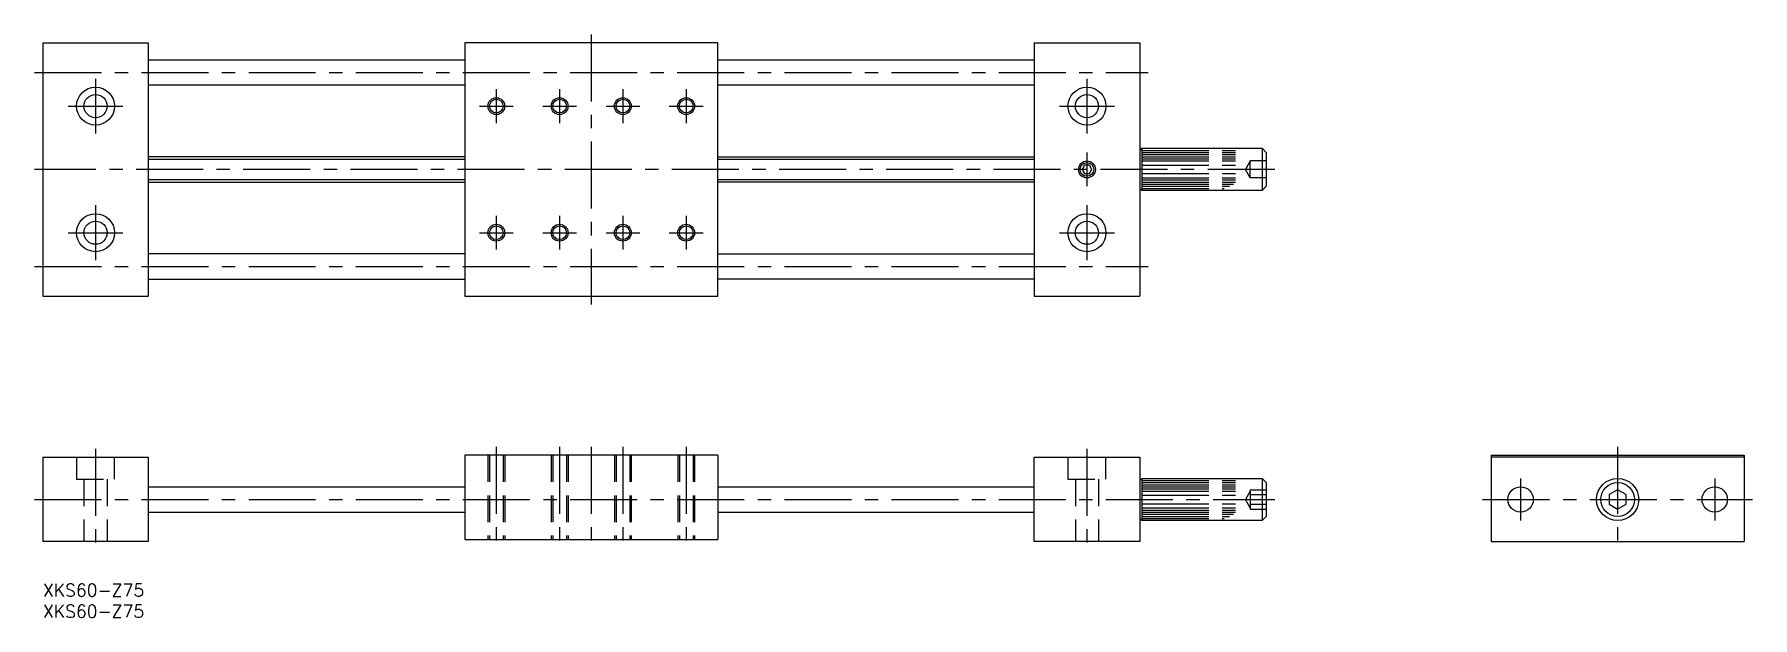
# Model space of a CAD drawing. Extents: x -2 to 405, y -8 to 130.
import ezdxf

# ---------------------------------------------------------------- set-up
doc = ezdxf.new("R2010")
doc.units = 0
doc.header["$LTSCALE"] = 0.5
for name, pattern in [('CENTER', [50.8, 31.75, -6.35, 6.35, -6.35]), ('DASHED', [19.05, 12.7, -6.35]), ('PHANTOM', [63.5, 31.75, -6.35, 6.35, -6.35, 6.35, -6.35])]:
    doc.linetypes.add(name, pattern=pattern)
for name, color, linetype in [('MSM_CENTER', 1, 'CENTER'), ('MSM_CONTINUOUS', 7, 'CONTINUOUS'), ('MSM_DASHED', 4, 'DASHED'), ('MSM_IMAGINARY', 6, 'PHANTOM'), ('MSM_NARROW', 5, 'CONTINUOUS'), ('MSM_PART_NUMBER', 7, 'CONTINUOUS')]:
    doc.layers.add(name, color=color, linetype=linetype)
doc.styles.get("Standard").update_dxf_attribs({"font": 'txt.shx', "height": 3, "bigfont": 'bigfont.shx'})

# ---------------------------------------------------------------- blocks, each defined once
blk = doc.blocks.new('*U3')
at = {"layer": 'MSM_PART_NUMBER'}
blk.add_text('XKS60-Z75', height=3, dxfattribs=at).set_placement((0, -3))
blk = doc.blocks.new('*U4')
at = {"layer": 'MSM_PART_NUMBER'}
blk.add_text('XKS60-Z75', height=3, dxfattribs=at).set_placement((0, -8))

msp = doc.modelspace()

# ---------------------------------------------------------------- linework, layer by layer
at = {"layer": 'MSM_CENTER'}
for p, q in [((130, 130.21), (130, 66.21)), ((-2, 121.21), (262, 121.21)), ((12.5, 119.71), (12.5, 106.71)), ((247.5, 119.71), (247.5, 106.71)), ((107.5, 117.21), (107.5, 109.21)), ((122.5, 117.21), (122.5, 109.21)), ((137.5, 117.21), (137.5, 109.21)), ((152.5, 117.21), (152.5, 109.21)), ((6, 113.21), (19, 113.21)), ((103.5, 113.21), (111.5, 113.21)), ((118.5, 113.21), (126.5, 113.21)), ((133.5, 113.21), (141.5, 113.21)), ((148.5, 113.21), (156.5, 113.21)), ((241, 113.21), (254, 113.21)), ((247.5, 102.21), (247.5, 94.21)), ((292, 98.21), (-2, 98.21)), ((12.5, 89.71), (12.5, 76.71)), ((247.5, 89.71), (247.5, 76.71)), ((107.5, 87.21), (107.5, 79.21)), ((122.5, 87.21), (122.5, 79.21)), ((137.5, 87.21), (137.5, 79.21)), ((152.5, 87.21), (152.5, 79.21)), ((6, 83.21), (19, 83.21)), ((103.5, 83.21), (111.5, 83.21)), ((118.5, 83.21), (126.5, 83.21)), ((133.5, 83.21), (141.5, 83.21)), ((148.5, 83.21), (156.5, 83.21)), ((241, 83.21), (254, 83.21)), ((-2, 75.21), (262, 75.21)), ((12.5, 32), (12.5, 8)), ((107.5, 32.5), (107.5, 8.5)), ((122.5, 32.5), (122.5, 8.5)), ((130, 32.5), (130, 8.5)), ((137.5, 32.5), (137.5, 8.5)), ((152.5, 32.5), (152.5, 8.5)), ((247.5, 32), (247.5, 8)), ((373.29, 32.5), (373.29, 8)), ((350.29, 25), (350.29, 15)), ((396.29, 25), (396.29, 15)), ((-2, 20), (292, 20)), ((341.29, 20), (405.29, 20))]:
    msp.add_line(p, q, dxfattribs=at)
at = {"layer": 'MSM_CONTINUOUS'}
for p, q in [((0, 128.21), (0, 68.21)), ((0, 128.21), (25, 128.21)), ((25, 128.21), (25, 68.21)), ((160, 128.21), (100, 128.21)), ((100, 128.21), (100, 68.21)), ((160, 68.21), (160, 128.21)), ((235, 128.21), (235, 68.21)), ((235, 128.21), (260, 128.21)), ((260, 128.21), (260, 68.21)), ((25, 124.21), (100, 124.21)), ((160, 124.21), (235, 124.21)), ((100, 118.21), (25, 118.21)), ((235, 118.21), (160, 118.21)), ((260.5, 103.21), (260, 102.71)), ((260.5, 103.21), (289, 103.21)), ((260.5, 103.21), (260.5, 93.21)), ((289, 103.21), (289, 93.21)), ((289, 103.21), (290, 102.21)), ((290, 102.21), (290, 94.21)), ((100, 101.21), (25, 101.21)), ((160, 101.21), (235, 101.21)), ((246.92, 99.21), (246.35, 98.21)), ((246.35, 98.21), (246.92, 97.21)), ((248.08, 99.21), (246.92, 99.21)), ((248.65, 98.21), (248.08, 99.21)), ((248.08, 97.21), (248.65, 98.21)), ((25, 95.21), (100, 95.21)), ((235, 95.21), (160, 95.21)), ((246.92, 97.21), (248.08, 97.21)), ((260.5, 93.21), (260, 93.71)), ((290, 94.21), (289, 93.21)), ((289, 93.21), (260.5, 93.21)), ((100, 78.21), (25, 78.21)), ((160, 78.21), (235, 78.21)), ((25, 72.21), (100, 72.21)), ((235, 72.21), (160, 72.21)), ((0, 68.21), (25, 68.21)), ((100, 68.21), (160, 68.21)), ((235, 68.21), (260, 68.21)), ((0, 30), (0, 10)), ((0, 30), (25, 30)), ((25, 30), (25, 10)), ((160, 30.5), (100, 30.5)), ((100, 30.5), (100, 10.5)), ((160, 30.5), (160, 10.5)), ((235, 10), (235, 30)), ((235, 30), (260, 30)), ((260, 30), (260, 10)), ((343.29, 30.5), (403.29, 30.5)), ((343.29, 30.5), (343.29, 10)), ((403.29, 30), (343.29, 30)), ((403.29, 30.5), (403.29, 10)), ((260.5, 25), (260, 24.5)), ((260.5, 25), (289, 25)), ((260.5, 25), (260.5, 15)), ((289, 25), (289, 15)), ((289, 25), (290, 24)), ((25, 23), (100, 23)), ((160, 23), (235, 23)), ((290, 24), (290, 16)), ((373.29, 22.31), (371.29, 21.15)), ((371.29, 21.15), (371.29, 18.85)), ((375.29, 21.15), (373.29, 22.31)), ((375.29, 18.85), (375.29, 21.15)), ((25, 17), (100, 17)), ((160, 17), (235, 17)), ((371.29, 18.85), (373.29, 17.69)), ((373.29, 17.69), (375.29, 18.85)), ((260.5, 15), (260, 15.5)), ((289, 15), (260.5, 15)), ((290, 16), (289, 15)), ((25, 10), (0, 10)), ((100, 10.5), (160, 10.5)), ((260, 10), (235, 10)), ((343.29, 10), (403.29, 10))]:
    msp.add_line(p, q, dxfattribs=at)
for centre, radius in [((12.5, 113.21), 4.5), ((12.5, 113.21), 2.75), ((107.5, 113.21), 1.62), ((122.5, 113.21), 1.62), ((137.5, 113.21), 1.62), ((152.5, 113.21), 1.62), ((247.5, 113.21), 4.5), ((247.5, 113.21), 2.75), ((247.5, 98.21), 1.62), ((12.5, 83.21), 4.5), ((12.5, 83.21), 2.75), ((247.5, 83.21), 4.5), ((247.5, 83.21), 2.75), ((107.5, 83.21), 1.62), ((122.5, 83.21), 1.62), ((137.5, 83.21), 1.62), ((152.5, 83.21), 1.62), ((373.29, 20), 5), ((350.29, 20), 3), ((373.29, 20), 4), ((396.29, 20), 3)]:
    msp.add_circle(centre, radius, dxfattribs=at)
at = {"layer": 'MSM_DASHED'}
for p, q in [((286.2, 100.21), (285.05, 98.21)), ((286.2, 96.21), (285.05, 98.21)), ((290, 100.21), (286.2, 100.21)), ((286.2, 96.21), (286.2, 100.21)), ((290, 98.21), (286.2, 98.21)), ((290, 96.21), (286.2, 96.21)), ((8, 30), (8, 24.8)), ((17, 24.8), (17, 30)), ((105.5, 30.5), (105.5, 10.5)), ((105.88, 30.5), (105.88, 10.5)), ((109.12, 30.5), (109.12, 10.5)), ((109.5, 30.5), (109.5, 10.5)), ((120.5, 30.5), (120.5, 10.5)), ((120.88, 30.5), (120.88, 10.5)), ((124.12, 30.5), (124.12, 10.5)), ((124.5, 30.5), (124.5, 10.5)), ((135.5, 30.5), (135.5, 10.5)), ((135.88, 30.5), (135.88, 10.5)), ((139.12, 30.5), (139.12, 10.5)), ((139.5, 30.5), (139.5, 10.5)), ((150.5, 30.5), (150.5, 10.5)), ((150.88, 30.5), (150.88, 10.5)), ((154.12, 30.5), (154.12, 10.5)), ((154.5, 30.5), (154.5, 10.5)), ((243, 30), (243, 24.8)), ((252, 24.8), (252, 30)), ((8, 24.8), (17, 24.8)), ((9.75, 24.8), (9.75, 10)), ((15.25, 24.8), (15.25, 10)), ((243, 24.8), (252, 24.8)), ((244.75, 24.8), (244.75, 10)), ((250.25, 24.8), (250.25, 10)), ((286.2, 22), (285.05, 20)), ((286.2, 22.31), (290, 22.31)), ((286.2, 22.31), (286.2, 17.69)), ((286.2, 21.15), (290, 21.15)), ((286.2, 18), (285.05, 20)), ((286.2, 18.85), (290, 18.85)), ((286.2, 17.69), (290, 17.69))]:
    msp.add_line(p, q, dxfattribs=at)
at = {"layer": 'MSM_IMAGINARY'}
for p, q in [((260.5, 102.71), (284.67, 102.71)), ((260.5, 102.21), (283.64, 102.21)), ((260.5, 101.71), (283.07, 101.71)), ((260.5, 101.21), (283.01, 101.21)), ((260.5, 100.71), (283.17, 100.71)), ((260.5, 100.21), (283.39, 100.21)), ((260.5, 99.21), (283.65, 99.21)), ((260.5, 97.21), (283.67, 97.21)), ((260.5, 96.21), (283.54, 96.21)), ((260.5, 95.71), (283.37, 95.71)), ((260.5, 95.21), (283.02, 95.21)), ((260.5, 94.71), (282.26, 94.71)), ((260.5, 94.21), (281.26, 94.21)), ((260.5, 93.71), (280.02, 93.71)), ((260.5, 24.5), (284.67, 24.5)), ((260.5, 24), (283.64, 24)), ((260.5, 23.5), (283.07, 23.5)), ((260.5, 23), (283.01, 23)), ((260.5, 22.5), (283.17, 22.5)), ((260.5, 22), (283.39, 22)), ((260.5, 21), (283.65, 21)), ((260.5, 19), (283.67, 19)), ((260.5, 18), (283.54, 18)), ((260.5, 17.5), (283.37, 17.5)), ((260.5, 17), (283.02, 17)), ((260.5, 16.5), (282.26, 16.5)), ((260.5, 16), (281.26, 16)), ((260.5, 15.5), (280.02, 15.5))]:
    msp.add_line(p, q, dxfattribs=at)
at = {"layer": 'MSM_NARROW'}
for p, q in [((25, 100.67), (100, 100.67)), ((160, 100.67), (235, 100.67)), ((100, 95.75), (25, 95.75)), ((235, 95.75), (160, 95.75))]:
    msp.add_line(p, q, dxfattribs=at)
for centre in [(107.5, 113.21), (122.5, 113.21), (137.5, 113.21), (152.5, 113.21), (247.5, 98.21), (107.5, 83.21), (122.5, 83.21), (137.5, 83.21), (152.5, 83.21)]:
    msp.add_circle(centre, 2, dxfattribs=at)

# ---------------------------------------------------------------- block references
at = {"layer": 'MSM_CONTINUOUS'}
for name in ['*U3', '*U4']:
    msp.add_blockref(name, (0, 0), dxfattribs=at)

doc.saveas('drawing.dxf')
